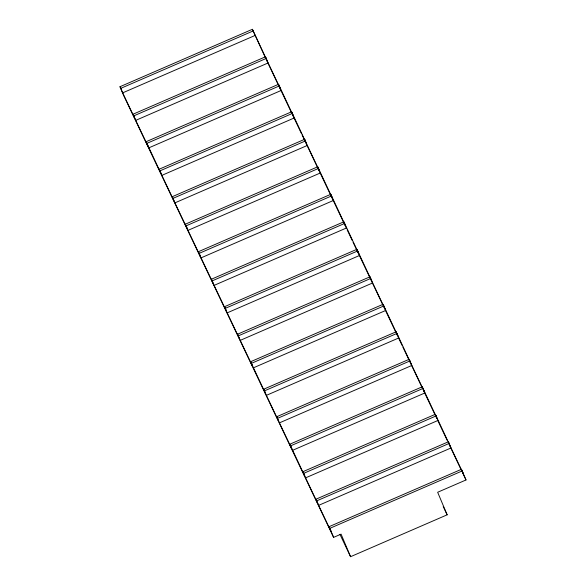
<?xml version="1.0" encoding="UTF-8"?>
<svg xmlns="http://www.w3.org/2000/svg" width="586" height="586" viewBox="0 0 586 586"><rect width="100%" height="100%" fill="white"/><g stroke="black" fill="none" stroke-linecap="round" stroke-linejoin="round"><path stroke-width="0.88" d="M315.964 499.213L316.74 500.854L449.154 443.441L448.371 441.8L315.964 499.213L318.638 505.366L330.922 531.224L329.024 526.711L461.438 469.298L466.009 479.963L437.661 492.262L447.147 514.823L350.56 556.7L341.081 534.139L333.602 537.377L123.785 95.738L119.991 86.713L252.398 29.3L267.363 61.31M119.991 86.713L120.767 88.354L253.181 30.941M120.767 88.354L122.664 92.866L255.078 35.453M133.051 114.211L265.465 56.798L266.242 58.439L133.835 115.852L133.051 114.211L135.732 120.364L148.016 146.229L146.119 141.709L278.526 84.303L293.491 116.314L291.594 111.801L159.187 169.215L161.084 173.727L146.119 141.709M135.732 120.364L268.139 62.951L280.423 88.816L278.526 84.303M146.896 143.35L279.31 85.944M148.793 147.87L281.207 90.456M159.187 169.215L159.963 170.856L292.37 113.442L306.559 143.812M159.963 170.856L161.861 175.368L294.267 117.954M172.247 196.713L304.661 139.3L305.438 140.94L173.031 198.354L172.247 196.713L174.928 202.866L187.212 228.723L185.315 224.211L317.722 166.798L332.299 198.002M174.928 202.866L307.335 145.453L317.7 167.274M185.315 224.211L186.092 225.852L318.506 168.438M186.092 225.852L187.989 230.364L320.403 172.951M187.989 230.364L200.273 256.228L198.376 251.716L330.79 194.303L345.747 226.313L343.85 221.801L211.443 279.214L214.117 285.367L226.408 311.225L224.511 306.712L356.918 249.299L371.883 281.309M198.376 251.716L199.159 253.357L331.566 195.944M199.159 253.357L201.057 257.869L333.463 200.456M356.918 249.299L358.815 253.811L344.634 223.442L212.22 280.855L211.443 279.214M214.117 285.367L346.531 227.954M224.511 306.712L225.288 308.353L357.694 250.94M225.288 308.353L227.185 312.865L359.592 255.452M237.572 334.21L369.986 276.797L370.762 278.438L238.356 335.851L237.572 334.21L240.253 340.363L252.537 366.228L250.64 361.716L383.046 304.302L398.011 336.313L396.114 331.801L263.7 389.214L265.597 393.726L250.64 361.716M240.253 340.363L372.659 282.95L384.943 308.815L383.046 304.302M251.416 363.357L383.83 305.943M253.313 367.869L385.727 310.455M263.7 389.214L264.484 390.855L396.89 333.441L411.072 363.811M264.484 390.855L266.381 395.367L398.788 337.954M276.768 416.712L409.175 359.299L409.958 360.939L277.544 418.353L276.768 416.712L279.441 422.865L291.733 448.722L289.836 444.21L422.242 386.797L437.207 418.814L435.31 414.302L302.896 471.715L304.793 476.228L289.836 444.21M279.441 422.865L411.855 365.452L424.139 391.309L422.242 386.797M290.612 445.851L423.019 388.437M292.509 450.363L424.916 392.957M302.896 471.715L303.68 473.356L436.087 415.943L450.268 446.312M303.68 473.356L305.577 477.868L437.984 420.455M318.638 505.366L451.052 447.953L463.336 473.81L461.438 469.298M329.024 526.711L329.808 528.352L462.215 470.939M291.594 111.801L292.37 113.442M343.85 221.801L344.634 223.442M396.114 331.801L396.89 333.441M435.31 414.302L436.087 415.943M318.469 168.885L319.619 171.31L317.722 166.798M266 58.966L252.398 29.3M266.784 60.614L277.764 83.725M278.548 85.38L291.879 113.442M292.663 115.098L301.292 133.256M302.076 134.912L331.097 195.995M331.881 197.643L344.041 223.237M344.824 224.885L346.392 228.188M347.176 229.844L352.281 240.575M353.065 242.223L383.259 305.789M384.042 307.438L395.806 332.203M396.597 333.852L397.381 335.507M398.165 337.155L402.084 345.41M402.868 347.059L422.477 388.335M423.26 389.99L436.599 418.052M437.383 419.708L447.184 440.342M449.147 444.466L461.695 470.888M462.479 472.536L466.009 479.963M443.214 506.553L447.147 514.823M339.961 534.381L350.56 556.7M122.664 92.866L134.948 118.724M161.861 175.368L174.145 201.225M201.057 257.869L213.341 283.727M227.185 312.865L239.469 338.723M266.381 395.367L278.665 421.224M305.577 477.868L317.861 503.726M448.371 441.8L451.052 447.953M409.175 359.299L411.855 365.452M369.986 276.797L372.659 282.95M330.79 194.303L332.372 198.061M304.661 139.3L307.335 145.453M265.465 56.798L268.139 62.951M329.808 528.352L333.602 537.377"/></g></svg>
